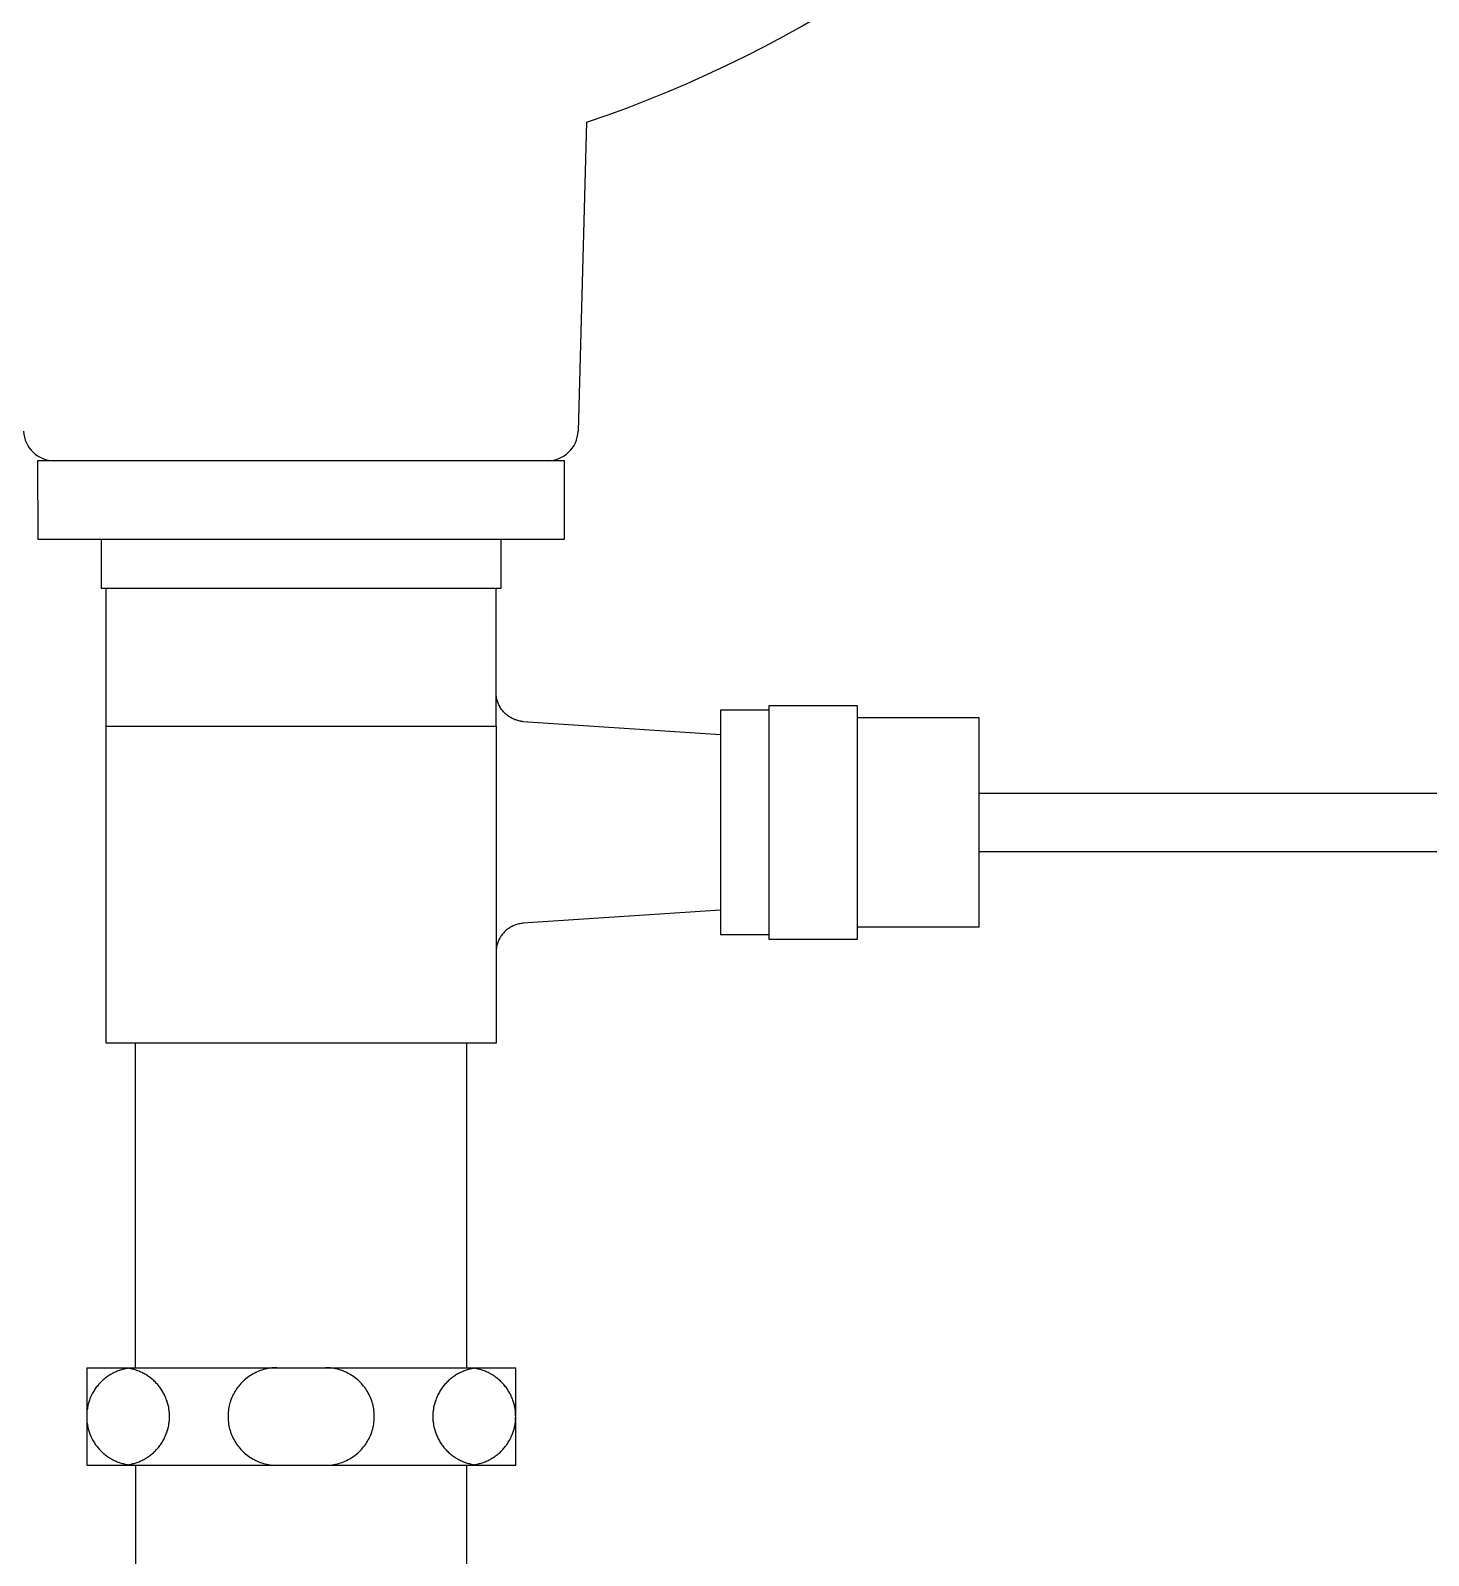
# Model space of a CAD drawing. Header units: millimetres. Extents: x 9401 to 11826, y -521 to 2909.
# Drawn here: x 11176 to 11319.4, y 649.6 to 806 of the extents above; entities that cross this region are included whole.
import ezdxf
from ezdxf.lldxf.tags import DXFTag

# ---------------------------------------------------------------- set-up
doc = ezdxf.new("R2010")
doc.units = ezdxf.units.MM
doc.header["$LTSCALE"] = 0.2
doc.layers.add('BU', color=7, linetype='Continuous')
doc.layers.add('LINE', color=7, linetype='Continuous', lineweight=25)
tags = doc.linetypes.add('Amconstr', pattern=[9999, 9999, 0]).pattern_tags.tags
tags[6:7] = [DXFTag(74, 4), DXFTag(75, 0), DXFTag(340, '0'), DXFTag(46, 1.0), DXFTag(50, 0.0), DXFTag(44, 0.0), DXFTag(45, 0.0)]
tags[4:5] = [DXFTag(74, 4), DXFTag(75, 0), DXFTag(340, '0'), DXFTag(46, 1.0), DXFTag(50, 0.0), DXFTag(44, 0.0), DXFTag(45, 0.0)]

msp = doc.modelspace()

# ---------------------------------------------------------------- linework, layer by layer
at = {"color": 0, "linetype": 'Continuous'}
msp.add_line((11233.06, 796.57), (11232.19, 764.9), dxfattribs=at)
at = {"color": 7, "linetype": 'Continuous'}
msp.add_line((11230.8, 761.86), (11176.74, 761.86), dxfattribs=at)
for centre, start, end in [((11178.49, 765.03), 182.3894, 270), ((11229.02, 765.03), 270, 357.6106)]:
    msp.add_arc(centre, 3.17, start, end, dxfattribs=at)
at = {"layer": 'BU', "color": 7}
for points in [[(11176.74, 761.86), (11176.79, 753.81)], [(11230.79, 753.81), (11230.8, 761.86)], [(11176.79, 753.81), (11230.79, 753.81)], [(11183.29, 753.81), (11183.29, 748.81)], [(11224.29, 748.81), (11224.29, 753.81)], [(11183.79, 707.78), (11183.79, 748.81)], [(11183.79, 748.81), (11223.79, 748.81)], [(11226.51, 735.13), (11226.41, 735.14), (11226.3, 735.15), (11226.2, 735.17), (11226.1, 735.19), (11226, 735.22), (11225.9, 735.25), (11225.8, 735.28), (11225.71, 735.31), (11225.61, 735.35), (11225.51, 735.39), (11225.42, 735.44), (11225.33, 735.49), (11225.24, 735.54), (11225.15, 735.59), (11225.07, 735.65), (11224.98, 735.71), (11224.9, 735.77), (11224.82, 735.84), (11224.74, 735.91), (11224.67, 735.98), (11224.59, 736.05), (11224.52, 736.13), (11224.46, 736.21), (11224.39, 736.29), (11224.33, 736.37), (11224.27, 736.46), (11224.22, 736.54), (11224.16, 736.63), (11224.11, 736.72), (11224.07, 736.82), (11224.02, 736.91), (11223.98, 737.01), (11223.95, 737.1), (11223.91, 737.2), (11223.88, 737.3), (11223.86, 737.4), (11223.83, 737.5), (11223.81, 737.6), (11223.8, 737.7), (11223.79, 737.81), (11223.78, 737.91), (11223.77, 738.01), (11223.77, 738.12)], [(11251.79, 712.78), (11251.79, 736.78)], [(11251.79, 736.78), (11260.79, 736.78)], [(11260.79, 736.78), (11260.79, 712.78)], [(11226.51, 735.13), (11246.79, 733.78)], [(11251.79, 736.28), (11246.79, 736.28)], [(11246.79, 736.28), (11246.79, 713.28)], [(11260.79, 735.53), (11273.29, 735.53)], [(11273.29, 735.53), (11273.29, 714.03)], [(11273.29, 727.78), (11339.27, 727.78)], [(11273.29, 721.78), (11339.27, 721.78)], [(11246.79, 715.78), (11226.51, 714.43)], [(11226.51, 714.43), (11226.41, 714.42), (11226.3, 714.41), (11226.2, 714.39), (11226.1, 714.37), (11226, 714.34), (11225.9, 714.31), (11225.8, 714.28), (11225.71, 714.25), (11225.61, 714.21), (11225.51, 714.17), (11225.42, 714.12), (11225.33, 714.07), (11225.24, 714.02), (11225.15, 713.97), (11225.07, 713.91), (11224.98, 713.85), (11224.9, 713.79), (11224.82, 713.72), (11224.74, 713.65), (11224.67, 713.58), (11224.59, 713.51), (11224.52, 713.43), (11224.46, 713.35), (11224.39, 713.27), (11224.33, 713.19), (11224.27, 713.1), (11224.22, 713.02), (11224.16, 712.93), (11224.11, 712.84), (11224.07, 712.74), (11224.02, 712.65), (11223.98, 712.55), (11223.95, 712.46), (11223.91, 712.36), (11223.88, 712.26), (11223.86, 712.16), (11223.83, 712.06), (11223.81, 711.96), (11223.8, 711.85), (11223.79, 711.75), (11223.78, 711.65), (11223.77, 711.55), (11223.77, 711.44)], [(11246.79, 713.28), (11251.79, 713.28)], [(11273.29, 714.03), (11260.79, 714.03)], [(11260.79, 712.78), (11251.79, 712.78)], [(11223.79, 702.15), (11183.79, 702.15)], [(11186.79, 668.86), (11186.79, 702.15)], [(11220.79, 668.86), (11220.79, 702.15)], [(11181.79, 668.86), (11181.79, 658.86)], [(11186.04, 668.8), (11185.93, 668.78), (11185.83, 668.77), (11185.73, 668.74), (11185.63, 668.72), (11185.53, 668.7), (11185.43, 668.67), (11185.32, 668.64), (11185.22, 668.61), (11185.12, 668.57), (11185.02, 668.53), (11184.92, 668.49), (11184.81, 668.45), (11184.71, 668.41), (11184.61, 668.36), (11184.51, 668.31), (11184.41, 668.26), (11184.32, 668.2), (11184.22, 668.15), (11184.12, 668.09), (11184.03, 668.03), (11183.93, 667.96), (11183.84, 667.9), (11183.75, 667.83), (11183.66, 667.76), (11183.57, 667.68), (11183.48, 667.61), (11183.4, 667.53), (11183.31, 667.45), (11183.23, 667.37), (11183.15, 667.29), (11183.07, 667.2), (11182.99, 667.12), (11182.92, 667.03), (11182.85, 666.94), (11182.78, 666.85), (11182.71, 666.75), (11182.64, 666.66), (11182.58, 666.56), (11182.52, 666.46), (11182.46, 666.36), (11182.4, 666.26), (11182.35, 666.16), (11182.3, 666.06), (11182.25, 665.96), (11182.2, 665.85), (11182.16, 665.75), (11182.12, 665.65), (11182.08, 665.54), (11182.04, 665.44), (11182.01, 665.33), (11181.98, 665.22), (11181.95, 665.12), (11181.92, 665.01), (11181.9, 664.9), (11181.87, 664.8), (11181.86, 664.69), (11181.84, 664.59), (11181.82, 664.48), (11181.81, 664.37), (11181.8, 664.27), (11181.79, 664.17), (11181.79, 664.06), (11181.79, 663.96), (11181.79, 663.86), (11181.79, 663.75), (11181.79, 663.65), (11181.79, 663.55), (11181.8, 663.44), (11181.81, 663.34), (11181.82, 663.23), (11181.84, 663.13), (11181.86, 663.02), (11181.87, 662.92), (11181.9, 662.81), (11181.92, 662.7), (11181.95, 662.6), (11181.98, 662.49), (11182.01, 662.38), (11182.04, 662.28), (11182.08, 662.17), (11182.12, 662.07), (11182.16, 661.96), (11182.2, 661.86), (11182.25, 661.76), (11182.3, 661.65), (11182.35, 661.55), (11182.4, 661.45), (11182.46, 661.35), (11182.52, 661.25), (11182.58, 661.15), (11182.64, 661.06), (11182.71, 660.96), (11182.78, 660.87), (11182.85, 660.78), (11182.92, 660.69), (11182.99, 660.6), (11183.07, 660.51), (11183.15, 660.43), (11183.23, 660.34), (11183.31, 660.26), (11183.4, 660.18), (11183.48, 660.1), (11183.57, 660.03), (11183.66, 659.96), (11183.75, 659.89), (11183.84, 659.82), (11183.93, 659.75), (11184.03, 659.69), (11184.12, 659.63), (11184.22, 659.57), (11184.32, 659.51), (11184.41, 659.45), (11184.51, 659.4), (11184.61, 659.35), (11184.71, 659.31), (11184.81, 659.26), (11184.92, 659.22), (11185.02, 659.18), (11185.12, 659.14), (11185.22, 659.11), (11185.32, 659.08), (11185.43, 659.05), (11185.53, 659.02), (11185.63, 658.99), (11185.73, 658.97), (11185.83, 658.95), (11185.93, 658.93), (11186.04, 658.91)], [(11186.04, 658.91), (11186.14, 658.93), (11186.24, 658.95), (11186.34, 658.97), (11186.44, 658.99), (11186.54, 659.02), (11186.65, 659.05), (11186.75, 659.08), (11186.85, 659.11), (11186.95, 659.14), (11187.05, 659.18), (11187.16, 659.22), (11187.26, 659.26), (11187.36, 659.31), (11187.46, 659.35), (11187.56, 659.4), (11187.66, 659.45), (11187.75, 659.51), (11187.85, 659.57), (11187.95, 659.63), (11188.04, 659.69), (11188.14, 659.75), (11188.23, 659.82), (11188.32, 659.89), (11188.41, 659.96), (11188.5, 660.03), (11188.59, 660.1), (11188.68, 660.18), (11188.76, 660.26), (11188.84, 660.34), (11188.92, 660.43), (11189, 660.51), (11189.08, 660.6), (11189.15, 660.69), (11189.22, 660.78), (11189.29, 660.87), (11189.36, 660.96), (11189.43, 661.06), (11189.49, 661.15), (11189.55, 661.25), (11189.61, 661.35), (11189.67, 661.45), (11189.72, 661.55), (11189.77, 661.65), (11189.82, 661.76), (11189.87, 661.86), (11189.91, 661.96), (11189.95, 662.07), (11189.99, 662.17), (11190.03, 662.28), (11190.06, 662.38), (11190.1, 662.49), (11190.12, 662.6), (11190.15, 662.7), (11190.17, 662.81), (11190.2, 662.92), (11190.22, 663.02), (11190.23, 663.13), (11190.25, 663.23), (11190.26, 663.34), (11190.27, 663.44), (11190.28, 663.55), (11190.28, 663.65), (11190.28, 663.75), (11190.29, 663.86), (11190.28, 663.96), (11190.28, 664.06), (11190.28, 664.17), (11190.27, 664.27), (11190.26, 664.37), (11190.25, 664.48), (11190.23, 664.59), (11190.22, 664.69), (11190.2, 664.8), (11190.17, 664.9), (11190.15, 665.01), (11190.12, 665.12), (11190.1, 665.22), (11190.06, 665.33), (11190.03, 665.44), (11189.99, 665.54), (11189.95, 665.65), (11189.91, 665.75), (11189.87, 665.85), (11189.82, 665.96), (11189.77, 666.06), (11189.72, 666.16), (11189.67, 666.26), (11189.61, 666.36), (11189.55, 666.46), (11189.49, 666.56), (11189.43, 666.66), (11189.36, 666.75), (11189.29, 666.85), (11189.22, 666.94), (11189.15, 667.03), (11189.08, 667.12), (11189, 667.2), (11188.92, 667.29), (11188.84, 667.37), (11188.76, 667.45), (11188.68, 667.53), (11188.59, 667.61), (11188.5, 667.68), (11188.41, 667.76), (11188.32, 667.83), (11188.23, 667.9), (11188.14, 667.96), (11188.04, 668.03), (11187.95, 668.09), (11187.85, 668.15), (11187.75, 668.2), (11187.66, 668.26), (11187.56, 668.31), (11187.46, 668.36), (11187.36, 668.41), (11187.26, 668.45), (11187.16, 668.49), (11187.05, 668.53), (11186.95, 668.57), (11186.85, 668.61), (11186.75, 668.64), (11186.65, 668.67), (11186.54, 668.7), (11186.44, 668.72), (11186.34, 668.74), (11186.24, 668.77), (11186.14, 668.78), (11186.04, 668.8)], [(11201.29, 668.86), (11201.11, 668.85), (11200.94, 668.84), (11200.77, 668.83), (11200.6, 668.81), (11200.43, 668.78), (11200.26, 668.75), (11200.09, 668.71), (11199.92, 668.67), (11199.76, 668.62), (11199.59, 668.56), (11199.43, 668.5), (11199.27, 668.43), (11199.12, 668.36), (11198.96, 668.28), (11198.81, 668.2), (11198.66, 668.11), (11198.52, 668.02), (11198.37, 667.92), (11198.24, 667.82), (11198.1, 667.71), (11197.97, 667.6), (11197.84, 667.48), (11197.72, 667.36), (11197.6, 667.24), (11197.49, 667.11), (11197.38, 666.97), (11197.27, 666.84), (11197.17, 666.7), (11197.07, 666.55), (11196.98, 666.41), (11196.9, 666.26), (11196.82, 666.1), (11196.74, 665.95), (11196.67, 665.79), (11196.61, 665.63), (11196.55, 665.47), (11196.5, 665.3), (11196.45, 665.14), (11196.41, 664.97), (11196.38, 664.8), (11196.35, 664.63), (11196.32, 664.46), (11196.3, 664.29), (11196.29, 664.12), (11196.29, 663.94), (11196.29, 663.77), (11196.29, 663.6), (11196.3, 663.43), (11196.32, 663.25), (11196.35, 663.08), (11196.38, 662.91), (11196.41, 662.74), (11196.45, 662.58), (11196.5, 662.41), (11196.55, 662.25), (11196.61, 662.08), (11196.67, 661.92), (11196.74, 661.77), (11196.82, 661.61), (11196.9, 661.46), (11196.98, 661.31), (11197.07, 661.16), (11197.17, 661.02), (11197.27, 660.88), (11197.38, 660.74), (11197.49, 660.61), (11197.6, 660.48), (11197.72, 660.35), (11197.84, 660.23), (11197.97, 660.11), (11198.1, 660), (11198.24, 659.89), (11198.37, 659.79), (11198.52, 659.69), (11198.66, 659.6), (11198.81, 659.51), (11198.96, 659.43), (11199.12, 659.35), (11199.27, 659.28), (11199.43, 659.21), (11199.59, 659.15), (11199.76, 659.1), (11199.92, 659.05), (11200.09, 659), (11200.26, 658.96), (11200.43, 658.93), (11200.6, 658.9), (11200.77, 658.88), (11200.94, 658.87), (11201.11, 658.86), (11201.29, 658.86)], [(11206.29, 658.86), (11206.46, 658.86), (11206.63, 658.87), (11206.8, 658.88), (11206.97, 658.9), (11207.14, 658.93), (11207.31, 658.96), (11207.48, 659), (11207.65, 659.05), (11207.81, 659.1), (11207.98, 659.15), (11208.14, 659.21), (11208.3, 659.28), (11208.45, 659.35), (11208.61, 659.43), (11208.76, 659.51), (11208.91, 659.6), (11209.05, 659.69), (11209.2, 659.79), (11209.33, 659.89), (11209.47, 660), (11209.6, 660.11), (11209.73, 660.23), (11209.85, 660.35), (11209.97, 660.48), (11210.08, 660.61), (11210.19, 660.74), (11210.3, 660.88), (11210.4, 661.02), (11210.5, 661.16), (11210.59, 661.31), (11210.67, 661.46), (11210.75, 661.61), (11210.83, 661.77), (11210.9, 661.92), (11210.96, 662.08), (11211.02, 662.25), (11211.07, 662.41), (11211.12, 662.58), (11211.16, 662.74), (11211.2, 662.91), (11211.23, 663.08), (11211.25, 663.25), (11211.27, 663.43), (11211.28, 663.6), (11211.28, 663.77), (11211.28, 663.94), (11211.28, 664.12), (11211.27, 664.29), (11211.25, 664.46), (11211.23, 664.63), (11211.2, 664.8), (11211.16, 664.97), (11211.12, 665.14), (11211.07, 665.3), (11211.02, 665.47), (11210.96, 665.63), (11210.9, 665.79), (11210.83, 665.95), (11210.75, 666.1), (11210.67, 666.26), (11210.59, 666.41), (11210.5, 666.55), (11210.4, 666.7), (11210.3, 666.84), (11210.19, 666.97), (11210.08, 667.11), (11209.97, 667.24), (11209.85, 667.36), (11209.73, 667.48), (11209.6, 667.6), (11209.47, 667.71), (11209.33, 667.82), (11209.2, 667.92), (11209.05, 668.02), (11208.91, 668.11), (11208.76, 668.2), (11208.61, 668.28), (11208.45, 668.36), (11208.3, 668.43), (11208.14, 668.5), (11207.98, 668.56), (11207.81, 668.62), (11207.65, 668.67), (11207.48, 668.71), (11207.31, 668.75), (11207.14, 668.78), (11206.97, 668.81), (11206.8, 668.83), (11206.63, 668.84), (11206.46, 668.85), (11206.29, 668.86)], [(11221.54, 668.8), (11221.43, 668.78), (11221.33, 668.77), (11221.23, 668.74), (11221.13, 668.72), (11221.03, 668.7), (11220.93, 668.67), (11220.82, 668.64), (11220.72, 668.61), (11220.62, 668.57), (11220.52, 668.53), (11220.42, 668.49), (11220.31, 668.45), (11220.21, 668.41), (11220.11, 668.36), (11220.01, 668.31), (11219.91, 668.26), (11219.82, 668.2), (11219.72, 668.15), (11219.62, 668.09), (11219.53, 668.03), (11219.43, 667.96), (11219.34, 667.9), (11219.25, 667.83), (11219.16, 667.76), (11219.07, 667.68), (11218.98, 667.61), (11218.9, 667.53), (11218.81, 667.45), (11218.73, 667.37), (11218.65, 667.29), (11218.57, 667.2), (11218.49, 667.12), (11218.42, 667.03), (11218.35, 666.94), (11218.28, 666.85), (11218.21, 666.75), (11218.14, 666.66), (11218.08, 666.56), (11218.02, 666.46), (11217.96, 666.36), (11217.9, 666.26), (11217.85, 666.16), (11217.8, 666.06), (11217.75, 665.96), (11217.7, 665.85), (11217.66, 665.75), (11217.62, 665.65), (11217.58, 665.54), (11217.54, 665.44), (11217.51, 665.33), (11217.48, 665.22), (11217.45, 665.12), (11217.42, 665.01), (11217.4, 664.9), (11217.37, 664.8), (11217.36, 664.69), (11217.34, 664.59), (11217.32, 664.48), (11217.31, 664.37), (11217.3, 664.27), (11217.29, 664.17), (11217.29, 664.06), (11217.29, 663.96), (11217.29, 663.86), (11217.29, 663.75), (11217.29, 663.65), (11217.29, 663.55), (11217.3, 663.44), (11217.31, 663.34), (11217.32, 663.23), (11217.34, 663.13), (11217.36, 663.02), (11217.37, 662.92), (11217.4, 662.81), (11217.42, 662.7), (11217.45, 662.6), (11217.48, 662.49), (11217.51, 662.38), (11217.54, 662.28), (11217.58, 662.17), (11217.62, 662.07), (11217.66, 661.96), (11217.7, 661.86), (11217.75, 661.76), (11217.8, 661.65), (11217.85, 661.55), (11217.9, 661.45), (11217.96, 661.35), (11218.02, 661.25), (11218.08, 661.15), (11218.14, 661.06), (11218.21, 660.96), (11218.28, 660.87), (11218.35, 660.78), (11218.42, 660.69), (11218.49, 660.6), (11218.57, 660.51), (11218.65, 660.43), (11218.73, 660.34), (11218.81, 660.26), (11218.9, 660.18), (11218.98, 660.1), (11219.07, 660.03), (11219.16, 659.96), (11219.25, 659.89), (11219.34, 659.82), (11219.43, 659.75), (11219.53, 659.69), (11219.62, 659.63), (11219.72, 659.57), (11219.82, 659.51), (11219.91, 659.45), (11220.01, 659.4), (11220.11, 659.35), (11220.21, 659.31), (11220.31, 659.26), (11220.42, 659.22), (11220.52, 659.18), (11220.62, 659.14), (11220.72, 659.11), (11220.82, 659.08), (11220.93, 659.05), (11221.03, 659.02), (11221.13, 658.99), (11221.23, 658.97), (11221.33, 658.95), (11221.43, 658.93), (11221.54, 658.91)], [(11221.54, 658.91), (11221.64, 658.93), (11221.74, 658.95), (11221.84, 658.97), (11221.94, 658.99), (11222.04, 659.02), (11222.15, 659.05), (11222.25, 659.08), (11222.35, 659.11), (11222.45, 659.14), (11222.55, 659.18), (11222.66, 659.22), (11222.76, 659.26), (11222.86, 659.31), (11222.96, 659.35), (11223.06, 659.4), (11223.16, 659.45), (11223.25, 659.51), (11223.35, 659.57), (11223.45, 659.63), (11223.54, 659.69), (11223.64, 659.75), (11223.73, 659.82), (11223.82, 659.89), (11223.91, 659.96), (11224, 660.03), (11224.09, 660.1), (11224.18, 660.18), (11224.26, 660.26), (11224.34, 660.34), (11224.42, 660.43), (11224.5, 660.51), (11224.58, 660.6), (11224.65, 660.69), (11224.72, 660.78), (11224.79, 660.87), (11224.86, 660.96), (11224.93, 661.06), (11224.99, 661.15), (11225.05, 661.25), (11225.11, 661.35), (11225.17, 661.45), (11225.22, 661.55), (11225.27, 661.65), (11225.32, 661.76), (11225.37, 661.86), (11225.41, 661.96), (11225.45, 662.07), (11225.49, 662.17), (11225.53, 662.28), (11225.56, 662.38), (11225.6, 662.49), (11225.62, 662.6), (11225.65, 662.7), (11225.67, 662.81), (11225.7, 662.92), (11225.72, 663.02), (11225.73, 663.13), (11225.75, 663.23), (11225.76, 663.34), (11225.77, 663.44), (11225.78, 663.55), (11225.78, 663.65), (11225.78, 663.75), (11225.79, 663.86), (11225.78, 663.96), (11225.78, 664.06), (11225.78, 664.17), (11225.77, 664.27), (11225.76, 664.37), (11225.75, 664.48), (11225.73, 664.59), (11225.72, 664.69), (11225.7, 664.8), (11225.67, 664.9), (11225.65, 665.01), (11225.62, 665.12), (11225.6, 665.22), (11225.56, 665.33), (11225.53, 665.44), (11225.49, 665.54), (11225.45, 665.65), (11225.41, 665.75), (11225.37, 665.85), (11225.32, 665.96), (11225.27, 666.06), (11225.22, 666.16), (11225.17, 666.26), (11225.11, 666.36), (11225.05, 666.46), (11224.99, 666.56), (11224.93, 666.66), (11224.86, 666.75), (11224.79, 666.85), (11224.72, 666.94), (11224.65, 667.03), (11224.58, 667.12), (11224.5, 667.2), (11224.42, 667.29), (11224.34, 667.37), (11224.26, 667.45), (11224.18, 667.53), (11224.09, 667.61), (11224, 667.68), (11223.91, 667.76), (11223.82, 667.83), (11223.73, 667.9), (11223.64, 667.96), (11223.54, 668.03), (11223.45, 668.09), (11223.35, 668.15), (11223.25, 668.2), (11223.16, 668.26), (11223.06, 668.31), (11222.96, 668.36), (11222.86, 668.41), (11222.76, 668.45), (11222.66, 668.49), (11222.55, 668.53), (11222.45, 668.57), (11222.35, 668.61), (11222.25, 668.64), (11222.15, 668.67), (11222.04, 668.7), (11221.94, 668.72), (11221.84, 668.74), (11221.74, 668.77), (11221.64, 668.78), (11221.54, 668.8)], [(11225.79, 658.86), (11225.79, 668.86)], [(11181.79, 658.86), (11225.79, 658.86)], [(11186.79, 658.86), (11186.79, 618.86)], [(11220.79, 618.86), (11220.79, 658.86)]]:
    msp.add_lwpolyline(points, dxfattribs=at)
at = {"layer": 'BU', "color": 0}
for points in [[(11183.29, 748.81), (11224.29, 748.81)], [(11223.79, 734.63), (11223.79, 748.81)], [(11183.79, 734.63), (11223.79, 734.63)], [(11183.79, 702.15), (11183.79, 734.63)], [(11223.79, 734.63), (11223.79, 702.15)]]:
    msp.add_lwpolyline(points, dxfattribs=at)
at = {"layer": 'LINE', "linetype": 'Amconstr'}
msp.add_line((11181.79, 668.86), (11225.79, 668.86), dxfattribs=at)
at = {"layer": 'LINE', "color": 0, "linetype": 'Amconstr'}
msp.add_arc((11192.01, 917.82), 128.01, 288.7021, 350.939, dxfattribs=at)

doc.saveas('drawing.dxf')
